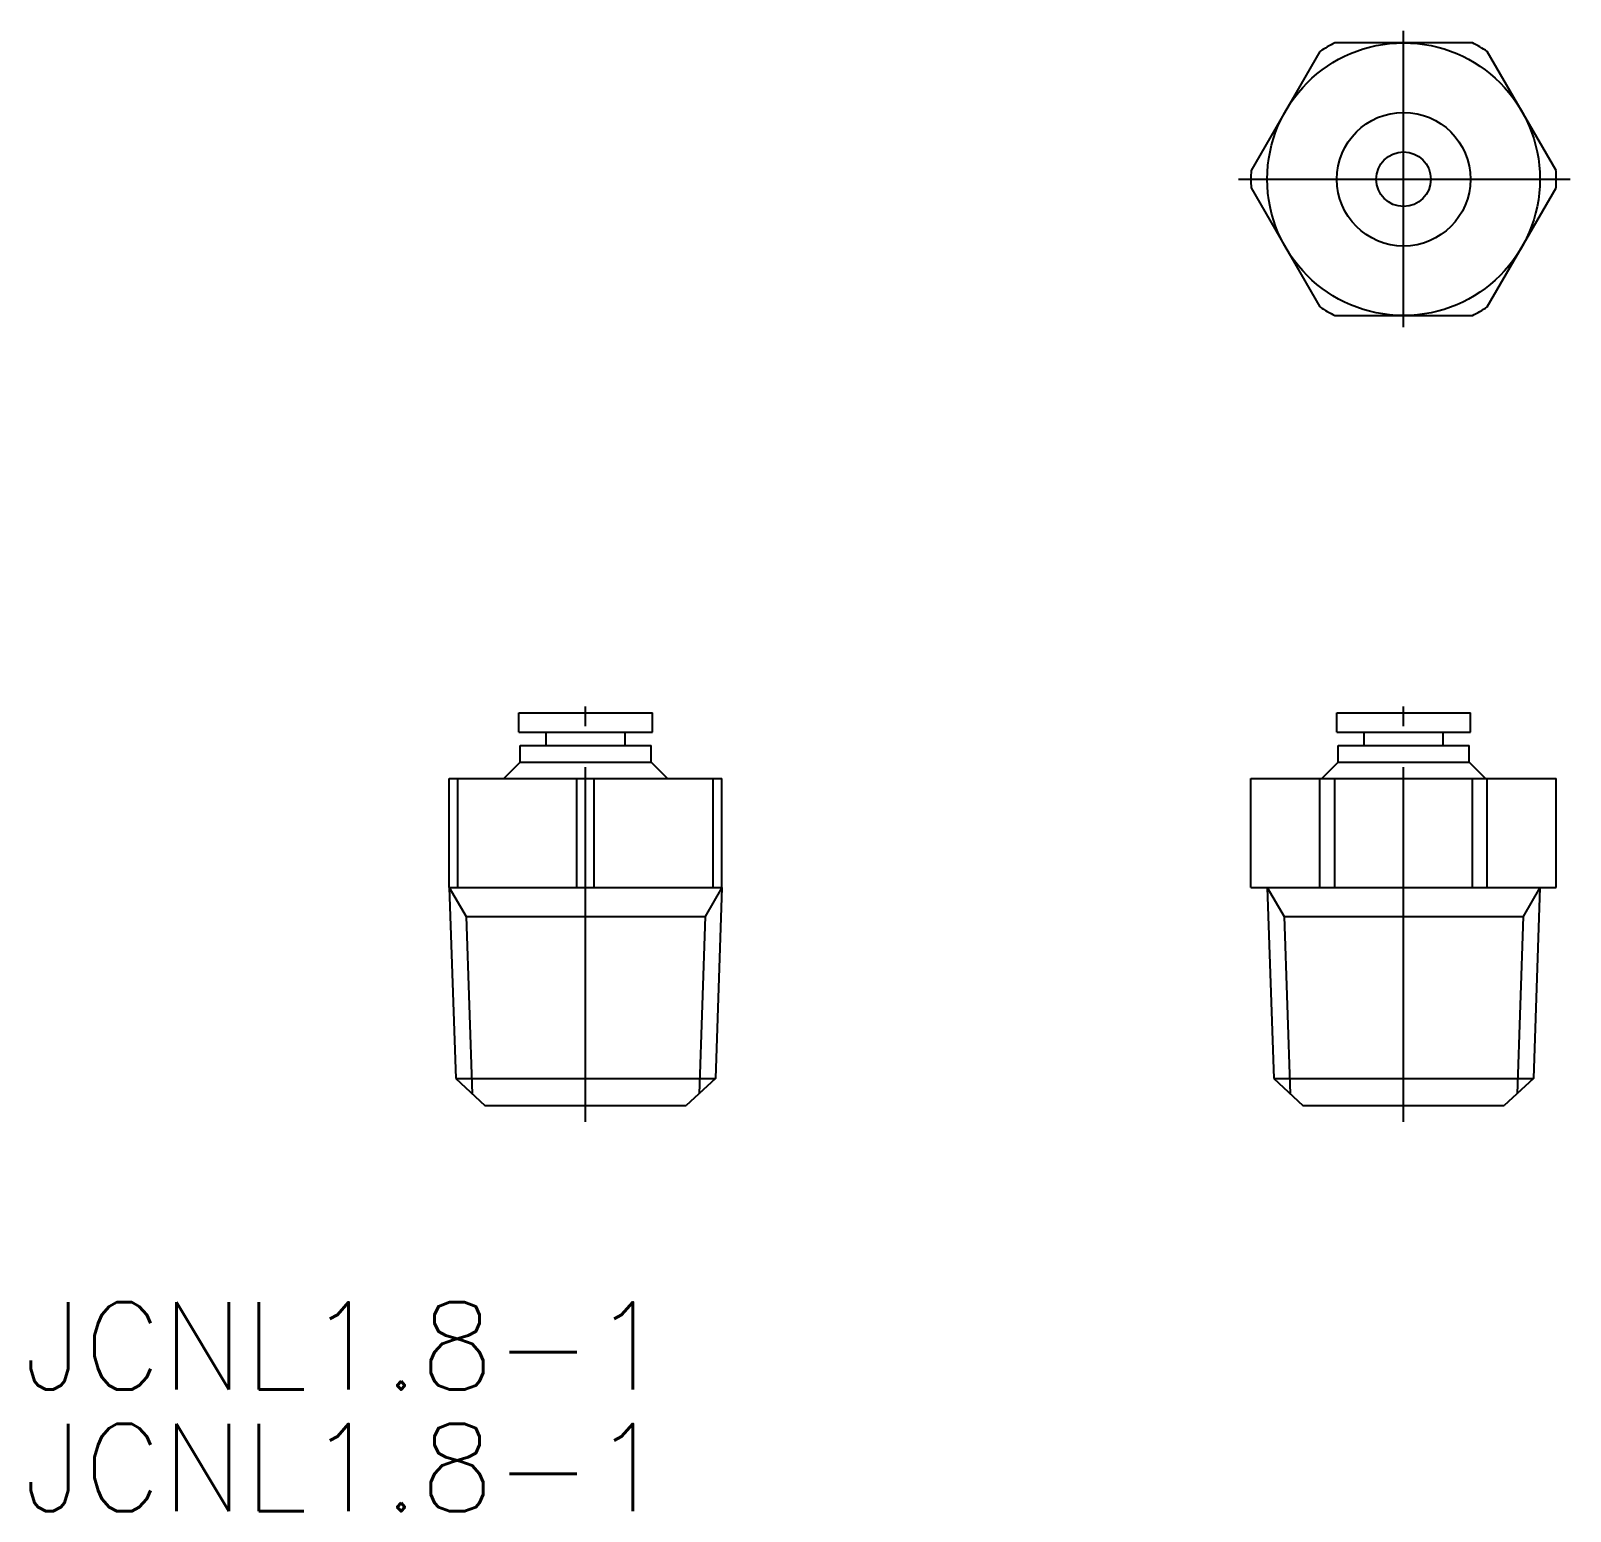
# Model space of a CAD drawing. Extents: x 90.7 to 147.2, y 143 to 197.3.
import ezdxf

# ---------------------------------------------------------------- set-up
doc = ezdxf.new("R2010")
doc.units = 0
doc.linetypes.add('CENTER', pattern=[17.5, 13, -1.5, 1.5, -1.5])
doc.layers.get('0').update_dxf_attribs({"linetype": 'CONTINUOUS'})
doc.layers.add('CENTER', color=1, linetype='CENTER')
doc.styles.get("Standard").update_dxf_attribs({"font": 'txt.shx', "bigfont": '@extfont2.shx'})

msp = doc.modelspace()

# ---------------------------------------------------------------- linework, layer by layer
at = {"color": 7, "linetype": 'CONTINUOUS'}
for p, q in [((137.992, 196.506), (135.47, 192.138)), ((143.583, 196.822), (138.539, 196.822)), ((146.652, 192.138), (144.13, 196.506)), ((135.47, 191.506), (137.992, 187.138)), ((144.13, 187.138), (146.652, 191.506)), ((138.539, 186.822), (143.583, 186.822)), ((108.611, 172.252), (113.511, 172.252)), ((108.611, 171.552), (108.611, 172.252)), ((113.511, 171.552), (113.511, 172.252)), ((138.611, 172.252), (143.511, 172.252)), ((138.611, 171.552), (138.611, 172.252)), ((143.511, 171.552), (143.511, 172.252)), ((108.611, 171.552), (113.511, 171.552)), ((109.611, 171.052), (109.611, 171.552)), ((112.511, 171.052), (112.511, 171.552)), ((138.611, 171.552), (143.511, 171.552)), ((139.611, 171.052), (139.611, 171.552)), ((142.511, 171.052), (142.511, 171.552)), ((108.661, 171.052), (113.461, 171.052)), ((108.661, 170.452), (108.661, 171.052)), ((113.461, 170.452), (113.461, 171.052)), ((138.661, 171.052), (143.461, 171.052)), ((138.661, 170.452), (138.661, 171.052)), ((143.461, 170.452), (143.461, 171.052)), ((108.061, 169.852), (108.661, 170.452)), ((108.661, 170.452), (113.461, 170.452)), ((114.061, 169.852), (113.461, 170.452)), ((138.061, 169.852), (138.661, 170.452)), ((138.661, 170.452), (143.461, 170.452)), ((144.061, 169.852), (143.461, 170.452)), ((106.061, 169.852), (116.061, 169.852)), ((106.061, 165.852), (106.061, 169.852)), ((106.377, 165.852), (106.377, 169.852)), ((110.745, 165.852), (110.745, 169.852)), ((111.061, 165.852), (111.061, 169.852)), ((111.377, 165.852), (111.377, 169.852)), ((115.745, 165.852), (115.745, 169.852)), ((116.061, 165.852), (116.061, 169.852)), ((135.461, 169.852), (146.661, 169.852)), ((135.461, 165.852), (135.461, 169.852)), ((137.992, 165.852), (137.992, 169.852)), ((138.539, 165.852), (138.539, 169.852)), ((143.583, 165.852), (143.583, 169.852)), ((144.13, 165.852), (144.13, 169.852)), ((146.661, 165.852), (146.661, 169.852)), ((106.061, 165.852), (116.061, 165.852)), ((106.061, 165.852), (106.678, 164.783)), ((106.061, 165.852), (106.297, 158.851)), ((116.061, 165.852), (115.444, 164.783)), ((116.061, 165.852), (115.825, 158.851)), ((135.461, 165.852), (146.661, 165.852)), ((136.061, 165.852), (136.678, 164.783)), ((136.061, 165.852), (136.297, 158.851)), ((146.061, 165.852), (145.444, 164.783)), ((146.061, 165.852), (145.825, 158.851)), ((106.297, 158.851), (107.366, 157.852)), ((115.825, 158.851), (114.755, 157.852)), ((136.297, 158.851), (137.366, 157.852)), ((145.825, 158.851), (144.755, 157.852)), ((107.366, 157.852), (114.755, 157.852)), ((137.366, 157.852), (144.755, 157.852))]:
    msp.add_line(p, q, dxfattribs=at)
at = {"color": 3, "linetype": 'CONTINUOUS'}
for p, q in [((106.678, 164.783), (115.444, 164.783)), ((106.678, 164.783), (106.897, 158.29)), ((115.444, 164.783), (115.225, 158.29)), ((136.678, 164.783), (145.444, 164.783)), ((136.678, 164.783), (136.897, 158.29)), ((145.444, 164.783), (145.225, 158.29)), ((106.297, 158.851), (115.825, 158.851)), ((136.297, 158.851), (145.825, 158.851))]:
    msp.add_line(p, q, dxfattribs=at)
at = {"color": 7, "linetype": 'CONTINUOUS'}
for radius in [5, 2.45, 1]:
    msp.add_circle((141.061, 191.822), radius, dxfattribs=at)
for start, end in [(116.7655, 123.2345), (56.7655, 63.2345), (176.7655, 183.2345), (356.7655, 3.2345), (236.7655, 243.2345), (296.7655, 303.2345)]:
    msp.add_arc((141.061, 191.822), 5.6, start, end, dxfattribs=at)
at = {"layer": 'CENTER', "color": 1, "linetype": 'CENTER'}
for p, q in [((141.061, 186.395), (141.061, 197.264)), ((135.005, 191.822), (147.171, 191.822)), ((111.061, 157.263), (111.061, 172.491)), ((141.061, 157.263), (141.061, 172.491))]:
    msp.add_line(p, q, dxfattribs=at)

# ---------------------------------------------------------------- texts
at = {"color": 7, "linetype": 'CONTINUOUS'}
for p in [(90.44, 147.443), (90.44, 142.982)]:
    msp.add_text('JCNL1.8-1', height=3.2, dxfattribs=at).set_placement(p)

doc.saveas('drawing.dxf')
